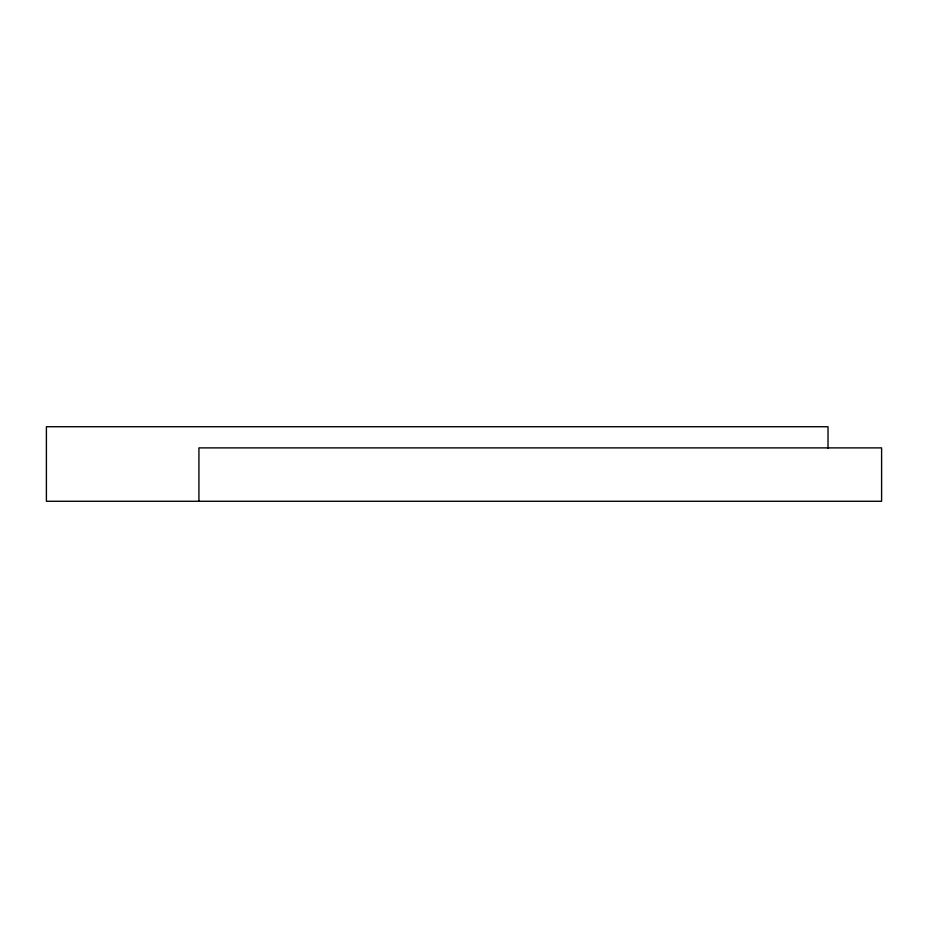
<?xml version="1.0" encoding="UTF-8"?>
<svg xmlns="http://www.w3.org/2000/svg" width="928" height="928" viewBox="0 0 928 928"><rect width="100%" height="100%" fill="white"/><g stroke="black" fill="none" stroke-linecap="round" stroke-linejoin="round"><path stroke-width="1.39" d="M828.02 448.236L828.02 426.729L46.4 426.729L46.4 501.271L881.6 501.271L881.6 447.888L198.928 447.888L198.928 501.271"/></g></svg>
